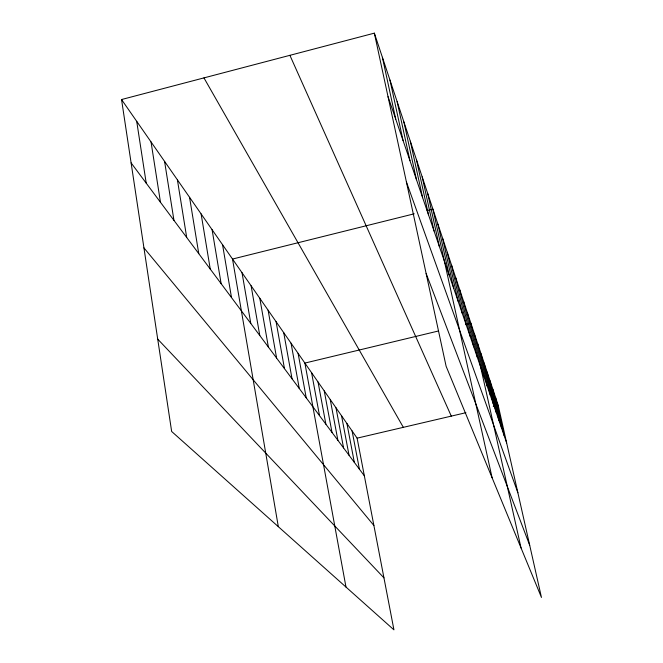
<?xml version="1.0" encoding="UTF-8"?>
<svg xmlns="http://www.w3.org/2000/svg" width="663" height="663" viewBox="0 0 663 663"><rect width="100%" height="100%" fill="white"/><g stroke="black" fill="none" stroke-linecap="round" stroke-linejoin="round"><path stroke-width="0.99" d="M121.544 99.533L357.108 438.152L393.938 629.85L171.651 431.472L121.544 99.533L374.346 33.15L498.145 405.159L541.456 597.446L446.116 366.266L374.346 33.15M414.218 213.809L232.514 259.051L278.319 526.662M427.013 210.627L432.922 209.16L492.087 477.733M438.293 331.028L304.881 363.075L345.987 587.062M465.932 324.389L470.871 323.204L521.035 547.945M357.108 438.152L465.907 412.701M493.255 406.303L498.145 405.159M157.711 339.125L383.952 577.863M143.937 247.887L373.891 525.494M131.108 162.891L364.343 475.794M203.955 77.894L403.336 427.337M289.905 55.327L451.288 416.115M426.127 273.496L529.704 545.284M406.394 181.911L517.878 492.75M388.029 96.657L506.648 442.901M495.534 397.319L504.162 435.657M492.833 389.198L501.593 428.149M490.032 380.786L498.924 420.367M487.131 372.067L496.164 412.303M484.123 363.026L493.297 403.933M480.998 353.636L490.322 395.239M477.758 343.882L487.222 386.206M474.385 333.746L484.007 376.816M467.332 312.555L477.277 357.166M463.644 301.466L473.755 346.882M459.799 289.93L470.084 336.166M455.796 277.896L466.255 324.994M451.619 265.341L462.26 313.334M447.252 252.23L458.083 301.151M442.693 238.523L453.716 288.405M437.92 224.177L449.149 275.062M427.676 193.405L439.329 246.412M422.174 176.864L434.05 230.997M416.389 159.485L428.497 214.787M410.306 141.186L422.654 197.715M403.883 121.909L416.48 179.714M397.112 101.563L409.966 160.695M389.96 80.057L403.079 140.581M382.385 57.291L395.778 119.274M352.103 430.958L359.421 469.189M346.923 423.508L354.324 462.351M341.561 415.8L349.045 455.266M336 407.803L343.567 447.923M330.232 399.516L337.89 440.307M324.257 390.921L331.997 432.409M318.041 381.996L325.881 424.196M311.593 372.722L319.516 415.66M298.11 353.338L306.223 397.825M291.065 343.21L299.27 388.493M283.731 332.669L292.027 378.78M276.09 321.688L284.477 368.653M268.117 310.226L276.604 358.086M259.805 298.275L268.382 347.056M251.111 285.786L259.788 335.528M242.028 272.725L250.796 323.461M222.553 244.722L231.503 297.579M212.094 229.696L221.135 283.673M201.113 213.909L210.246 269.054M189.56 197.301L198.776 253.672M177.402 179.822L186.701 237.47M164.573 161.391L173.955 220.365M151.031 141.923L160.479 202.298M136.711 121.337L146.225 183.17"/></g></svg>
